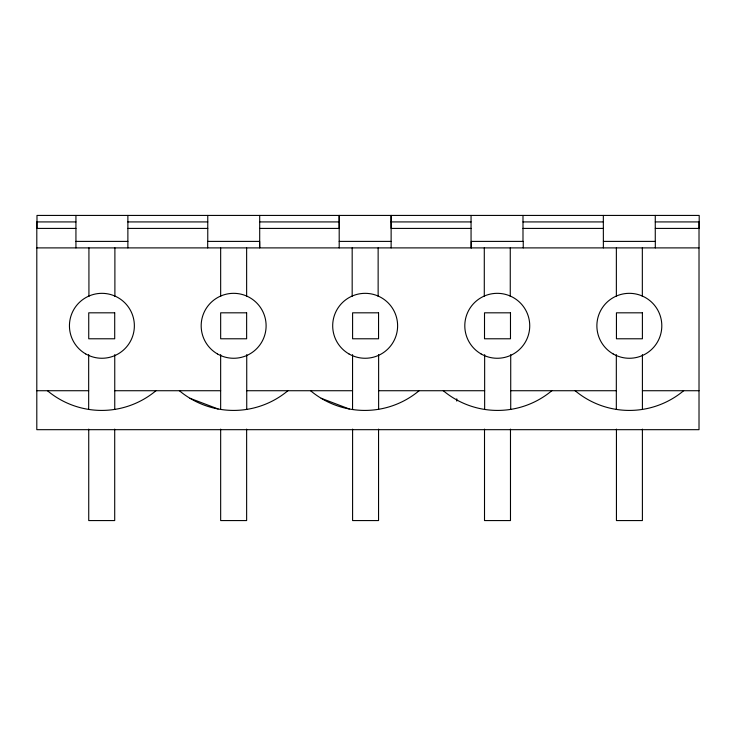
<?xml version="1.0" encoding="UTF-8"?>
<svg xmlns="http://www.w3.org/2000/svg" width="736" height="736" viewBox="0 0 736 736"><rect width="100%" height="100%" fill="white"/><g stroke="black" fill="none" stroke-linecap="round" stroke-linejoin="round"><path stroke-width="1.1" d="M339.195 247.894L339.195 215.427L339.195 228.418L259.698 228.418M391.129 247.894L391.129 215.427L391.129 228.418L471.058 228.418M75.937 221.922L36.8 221.922L36.8 429.677L699.016 429.677L699.016 221.922L655.27 221.922M127.88 221.922L207.764 221.922M259.698 221.922L339.195 221.922M391.129 221.922L471.058 221.922M522.992 221.922L603.336 221.922M75.937 228.418L36.984 228.418L36.984 215.427L699.2 215.427L699.2 228.418L655.27 228.418M127.88 228.418L207.764 228.418M522.992 228.418L603.336 228.418M75.937 241.399L127.88 241.399M339.186 241.399L391.129 241.399M603.373 241.399L655.316 241.399L655.316 247.894M36.8 247.894L699.016 247.894M36.8 390.724L88.67 390.724M114.752 390.724L220.653 390.724M246.735 390.724L352.553 390.724M378.626 390.724L484.647 390.724M510.72 390.724L616.326 390.724M642.408 390.724L699.016 390.724M321.144 398.268L349.278 408.977M189.962 398.268L218.086 408.977M655.27 215.427L655.27 241.399M642.335 247.894L642.335 296.442M642.408 354.614L642.408 409.418M642.399 429.106L642.399 520.573L616.437 520.573L616.437 429.106M616.363 247.894L616.363 296.442M616.326 354.614L616.326 409.4M603.336 215.427L603.373 247.894M523.241 247.894L523.241 241.399L471.307 241.399L471.307 247.894M522.992 215.427L522.992 241.399M510.72 354.614L510.72 409.391M510.48 429.106L510.48 520.573L484.509 520.573L484.509 429.106M510.26 247.894L510.26 296.442M484.647 354.614L484.647 409.428M484.288 247.894L484.288 296.442M471.058 215.427L471.058 247.894M456.78 398.811L456.78 401.092M378.626 354.614L378.626 409.29M378.552 429.106L378.552 520.573L352.59 520.573L352.59 429.106M378.138 247.894L378.138 296.442M352.553 354.614L352.553 409.52M352.176 247.894L352.176 296.442M259.698 215.427L259.698 247.894L259.615 241.399L207.681 241.399L207.681 247.894M246.735 354.614L246.735 409.4M246.634 247.894L246.634 296.442M246.634 429.106L246.634 520.573L220.662 520.573L220.662 429.106M220.662 247.894L220.662 296.442M220.653 354.614L220.653 409.418M207.764 215.427L207.764 241.399M127.88 215.427L127.88 247.894M114.89 247.894L114.89 296.442M114.752 354.614L114.752 409.409M114.706 429.106L114.706 520.573L88.734 520.573L88.734 429.106M88.927 247.894L88.927 296.442M88.67 354.614L88.67 409.409M75.937 215.427L75.937 247.894M155.958 390.724A84.594 84.594 0 0 1 47.435 390.724M683.661 390.724A84.594 84.594 0 0 1 575.138 390.724M551.816 390.724A84.594 84.594 0 0 1 443.293 390.724M419.097 390.724A84.594 84.594 0 0 1 310.564 390.724M287.905 390.724A84.594 84.594 0 0 1 179.382 390.724M114.706 312.818L88.734 312.818L88.734 338.781L114.706 338.781L114.706 312.818M246.634 312.818L220.662 312.818L220.662 338.781L246.634 338.781L246.634 312.818M378.552 312.818L352.59 312.818L352.59 338.781L378.552 338.781L378.552 312.818M510.48 312.818L484.509 312.818L484.509 338.781L510.48 338.781L510.48 312.818M642.399 312.818L616.437 312.818L616.437 338.781L642.399 338.781L642.399 312.818M613.116 353.915A32.458 32.458 0 0 0 661.811 325.8A32.458 32.458 0 0 0 613.116 297.684A32.458 32.458 0 0 0 613.116 353.915M481.04 353.915A32.458 32.458 0 0 0 529.736 325.8A32.458 32.458 0 0 0 481.04 297.684A32.458 32.458 0 0 0 481.04 353.915M348.928 353.915A32.458 32.458 0 0 0 397.615 325.8A32.458 32.458 0 0 0 348.928 297.684A32.458 32.458 0 0 0 348.928 353.915M217.414 353.915A32.458 32.458 0 0 0 266.11 325.8A32.458 32.458 0 0 0 217.414 297.684A32.458 32.458 0 0 0 217.414 353.915M85.68 353.915A32.458 32.458 0 0 0 134.366 325.8A32.458 32.458 0 0 0 85.68 297.684A32.458 32.458 0 0 0 85.68 353.915"/></g></svg>
